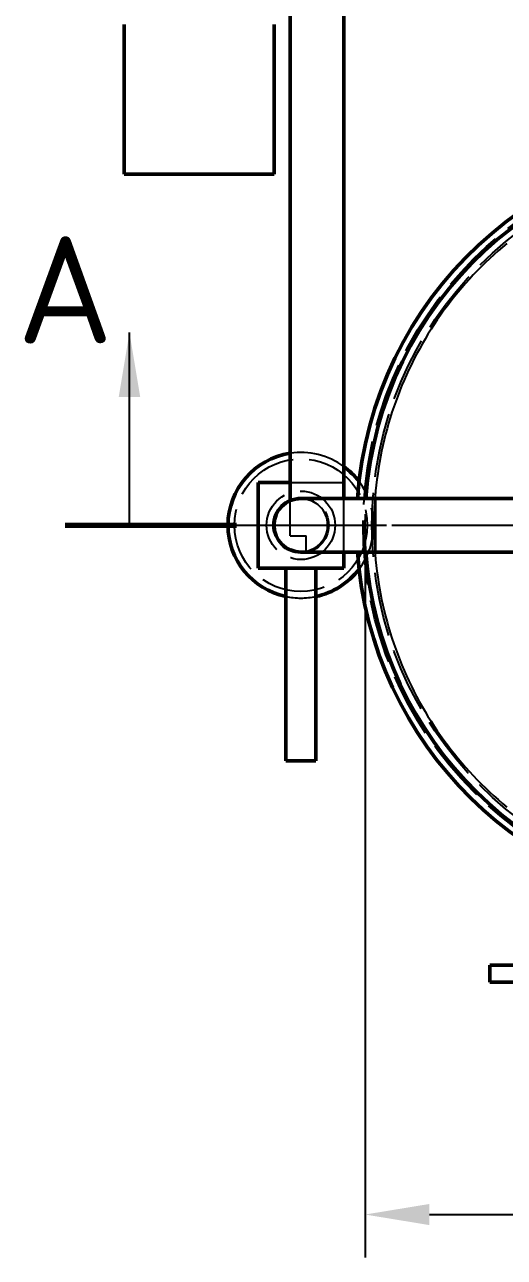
# Model space of a CAD drawing. Header units: millimetres. Extents: x 0 to 594, y 0 to 420.
# Drawn here: x 59.4 to 81.7, y 143.4 to 201 of the extents above; entities that cross this region are included whole.
import ezdxf
from ezdxf.enums import TextEntityAlignment as Align

# ---------------------------------------------------------------- set-up
doc = ezdxf.new("R2010")
doc.units = ezdxf.units.MM
doc.linetypes.add('ISO02-TRAZOS', pattern=[3.75, 3, -0.75])
doc.linetypes.add('ISO04-TRAZO-PUNTO', pattern=[7.625, 6, -0.75, 0.125, -0.75])
for name, color, linetype, lineweight in [('01-VISIBLE', 7, 'CONTINUOUS', 50), ('02-OCULTA', 4, 'ISO02-TRAZOS', 25), ('03-EJE', 1, 'ISO04-TRAZO-PUNTO', 25), ('04-COTA', 3, 'CONTINUOUS', 25), ('06-TEXTO', 7, 'CONTINUOUS', 25), ('07-RECUADRO', 7, 'CONTINUOUS', 70), ('08-FINA', 5, 'CONTINUOUS', 25)]:
    doc.layers.add(name, color=color, linetype=linetype, lineweight=lineweight)
doc.styles.add('ISO3098', font='isocpeur.ttf')
doc.dimstyles.new('FLAMA-ISO', dxfattribs={"dimtxt": 3.5, "dimasz": 3, "dimexe": 2, "dimexo": 1, "dimgap": 1, "dimtad": 1, "dimdec": 1, "dimtxsty": 'ISO3098', "dimcen": 2.5, "dimclrd": 3, "dimclre": 3, "dimclrt": 3, "dimazin": 3, "dimtfac": 1, "dimtmove": 0, "dimatfit": 3, "dimlwd": 25, "dimlwe": 25})

msp = doc.modelspace()

# ---------------------------------------------------------------- hatches: boundary and pattern name
at = {"layer": '08-FINA'}
h = msp.add_hatch(color=7, dxfattribs=at)
h.dxf.hatch_style = 1
h.paths.add_polyline_path([(64.25, 186.6), (63.75, 183.6), (64.75, 183.6)])

# ---------------------------------------------------------------- linework, layer by layer
at = {"layer": '01-VISIBLE'}
for p, q in [((71.75, 178.746), (71.75, 211.275)), ((74.25, 178.85), (74.25, 210.23)), ((71, 194), (64, 194)), ((70.25, 175.6), (70.25, 179.6)), ((70.25, 179.6), (71.75, 179.6)), ((74.25, 178.85), (74.25, 179.6)), ((87.37, 178.85), (78.25, 178.85)), ((74.25, 175.6), (74.25, 176.35)), ((87.37, 176.35), (78.25, 176.35)), ((70.25, 175.6), (74.25, 175.6)), ((71.55, 166.6), (71.55, 175.6)), ((72.95, 166.6), (72.95, 175.6)), ((71.55, 166.6), (72.95, 166.6)), ((81.075, 156.25), (81.075, 157.05)), ((81.075, 157.05), (91.75, 157.05)), ((81.075, 156.25), (104.425, 156.25))]:
    msp.add_line(p, q, dxfattribs=at)
for points in [[(64, 194), (64, 194.087), (64, 194.175), (64, 194.262), (64, 194.35), (64, 194.437), (64, 194.525), (64, 194.612), (64, 194.7), (64, 194.787), (64, 194.875), (64, 194.962), (64, 195.05), (64, 195.137), (64, 195.225), (64, 195.312), (64, 195.4), (64, 195.487), (64, 195.575), (64, 195.662), (64, 195.75), (64, 195.837), (64, 195.925), (64, 196.012), (64, 196.1), (64, 196.187), (64, 196.275), (64, 196.362), (64, 196.45), (64, 196.537), (64, 196.625), (64, 196.712), (64, 196.8), (64, 196.887), (64, 196.975), (64, 197.062), (64, 197.15), (64, 197.237), (64, 197.325), (64, 197.412), (64, 197.5), (64, 197.587), (64, 197.675), (64, 197.762), (64, 197.85), (64, 197.937), (64, 198.025), (64, 198.112), (64, 198.2), (64, 198.287), (64, 198.375), (64, 198.462), (64, 198.55), (64, 198.637), (64, 198.725), (64, 198.812), (64, 198.9), (64, 198.987), (64, 199.075), (64, 199.162), (64, 199.25), (64, 199.337), (64, 199.425), (64, 199.512), (64, 199.6), (64, 199.687), (64, 199.775), (64, 199.862), (64, 199.95), (64, 200.037), (64, 200.125), (64, 200.212), (64, 200.3), (64, 200.387), (64, 200.475), (64, 200.562), (64, 200.65), (64, 200.737), (64, 200.825), (64, 200.912), (64, 201)], [(71, 194), (71, 194.087), (71, 194.175), (71, 194.262), (71, 194.35), (71, 194.437), (71, 194.525), (71, 194.612), (71, 194.7), (71, 194.787), (71, 194.875), (71, 194.962), (71, 195.05), (71, 195.137), (71, 195.225), (71, 195.312), (71, 195.4), (71, 195.487), (71, 195.575), (71, 195.662), (71, 195.75), (71, 195.837), (71, 195.925), (71, 196.012), (71, 196.1), (71, 196.187), (71, 196.275), (71, 196.362), (71, 196.45), (71, 196.537), (71, 196.625), (71, 196.712), (71, 196.8), (71, 196.887), (71, 196.975), (71, 197.062), (71, 197.15), (71, 197.237), (71, 197.325), (71, 197.412), (71, 197.5), (71, 197.587), (71, 197.675), (71, 197.762), (71, 197.85), (71, 197.937), (71, 198.025), (71, 198.112), (71, 198.2), (71, 198.287), (71, 198.375), (71, 198.462), (71, 198.55), (71, 198.637), (71, 198.725), (71, 198.812), (71, 198.9), (71, 198.987), (71, 199.075), (71, 199.162), (71, 199.25), (71, 199.337), (71, 199.425), (71, 199.512), (71, 199.6), (71, 199.687), (71, 199.775), (71, 199.862), (71, 199.95), (71, 200.037), (71, 200.125), (71, 200.212), (71, 200.3), (71, 200.387), (71, 200.475), (71, 200.562), (71, 200.65), (71, 200.737), (71, 200.825), (71, 200.912), (71, 201)], [(78.25, 178.85), (78.2, 178.85), (78.149, 178.85), (78.099, 178.85), (78.048, 178.85), (77.998, 178.85), (77.947, 178.85), (77.897, 178.85), (77.847, 178.85), (77.796, 178.85), (77.746, 178.85), (77.695, 178.85), (77.645, 178.85), (77.595, 178.85), (77.544, 178.85), (77.494, 178.85), (77.443, 178.85), (77.393, 178.85), (77.342, 178.85), (77.292, 178.85), (77.242, 178.85), (77.191, 178.85), (77.141, 178.85), (77.09, 178.85), (77.04, 178.85), (76.989, 178.85), (76.939, 178.85), (76.889, 178.85), (76.838, 178.85), (76.788, 178.85), (76.737, 178.85), (76.687, 178.85), (76.637, 178.85), (76.586, 178.85), (76.536, 178.85), (76.485, 178.85), (76.435, 178.85), (76.384, 178.85), (76.334, 178.85), (76.284, 178.85), (76.233, 178.85), (76.183, 178.85), (76.132, 178.85), (76.082, 178.85), (76.032, 178.85), (75.981, 178.85), (75.931, 178.85), (75.88, 178.85), (75.83, 178.85), (75.779, 178.85), (75.729, 178.85), (75.679, 178.85), (75.628, 178.85), (75.578, 178.85), (75.527, 178.85), (75.477, 178.85), (75.426, 178.85), (75.376, 178.85), (75.326, 178.85), (75.275, 178.85), (75.225, 178.85), (75.174, 178.85), (75.124, 178.85), (75.074, 178.85), (75.023, 178.85), (74.973, 178.85), (74.922, 178.85), (74.872, 178.85), (74.821, 178.85), (74.771, 178.85), (74.721, 178.85), (74.67, 178.85), (74.62, 178.85), (74.569, 178.85), (74.519, 178.85), (74.468, 178.85), (74.418, 178.85), (74.368, 178.85), (74.317, 178.85), (74.267, 178.85), (74.216, 178.85), (74.166, 178.85), (74.116, 178.85), (74.065, 178.85), (74.015, 178.85), (73.964, 178.85), (73.914, 178.85), (73.863, 178.85), (73.813, 178.85), (73.763, 178.85), (73.712, 178.85), (73.662, 178.85), (73.611, 178.85), (73.561, 178.85), (73.511, 178.85), (73.46, 178.85), (73.41, 178.85), (73.359, 178.85), (73.309, 178.85), (73.258, 178.85), (73.208, 178.85), (73.158, 178.85), (73.107, 178.85), (73.057, 178.85), (73.006, 178.85), (72.956, 178.85), (72.905, 178.85), (72.855, 178.85), (72.805, 178.85), (72.754, 178.85), (72.704, 178.85), (72.653, 178.85), (72.603, 178.85), (72.553, 178.85), (72.502, 178.85), (72.452, 178.85), (72.401, 178.85), (72.351, 178.85), (72.3, 178.85), (72.25, 178.85)], [(78.25, 176.35), (78.2, 176.35), (78.149, 176.35), (78.099, 176.35), (78.048, 176.35), (77.998, 176.35), (77.947, 176.35), (77.897, 176.35), (77.847, 176.35), (77.796, 176.35), (77.746, 176.35), (77.695, 176.35), (77.645, 176.35), (77.595, 176.35), (77.544, 176.35), (77.494, 176.35), (77.443, 176.35), (77.393, 176.35), (77.342, 176.35), (77.292, 176.35), (77.242, 176.35), (77.191, 176.35), (77.141, 176.35), (77.09, 176.35), (77.04, 176.35), (76.989, 176.35), (76.939, 176.35), (76.889, 176.35), (76.838, 176.35), (76.788, 176.35), (76.737, 176.35), (76.687, 176.35), (76.637, 176.35), (76.586, 176.35), (76.536, 176.35), (76.485, 176.35), (76.435, 176.35), (76.384, 176.35), (76.334, 176.35), (76.284, 176.35), (76.233, 176.35), (76.183, 176.35), (76.132, 176.35), (76.082, 176.35), (76.032, 176.35), (75.981, 176.35), (75.931, 176.35), (75.88, 176.35), (75.83, 176.35), (75.779, 176.35), (75.729, 176.35), (75.679, 176.35), (75.628, 176.35), (75.578, 176.35), (75.527, 176.35), (75.477, 176.35), (75.426, 176.35), (75.376, 176.35), (75.326, 176.35), (75.275, 176.35), (75.225, 176.35), (75.174, 176.35), (75.124, 176.35), (75.074, 176.35), (75.023, 176.35), (74.973, 176.35), (74.922, 176.35), (74.872, 176.35), (74.821, 176.35), (74.771, 176.35), (74.721, 176.35), (74.67, 176.35), (74.62, 176.35), (74.569, 176.35), (74.519, 176.35), (74.468, 176.35), (74.418, 176.35), (74.368, 176.35), (74.317, 176.35), (74.267, 176.35), (74.216, 176.35), (74.166, 176.35), (74.116, 176.35), (74.065, 176.35), (74.015, 176.35), (73.964, 176.35), (73.914, 176.35), (73.863, 176.35), (73.813, 176.35), (73.763, 176.35), (73.712, 176.35), (73.662, 176.35), (73.611, 176.35), (73.561, 176.35), (73.511, 176.35), (73.46, 176.35), (73.41, 176.35), (73.359, 176.35), (73.309, 176.35), (73.258, 176.35), (73.208, 176.35), (73.158, 176.35), (73.107, 176.35), (73.057, 176.35), (73.006, 176.35), (72.956, 176.35), (72.905, 176.35), (72.855, 176.35), (72.805, 176.35), (72.754, 176.35), (72.704, 176.35), (72.653, 176.35), (72.603, 176.35), (72.553, 176.35), (72.502, 176.35), (72.452, 176.35), (72.401, 176.35), (72.351, 176.35), (72.3, 176.35), (72.25, 176.35)]]:
    msp.add_lwpolyline(points, dxfattribs=at)
for centre, radius, start, end in [((92.75, 177.6), 17.9, 4.00436, 175.99564), ((92.75, 177.6), 17.9, 4.00436, 175.99564), ((92.75, 177.6), 17.51, 4.0937, 175.9063), ((72.25, 177.6), 3.4, 98.45652, 180), ((72.25, 177.6), 3.4, 36.95202, 53.96812), ((72.25, 177.6), 1.25, 90, -90), ((72.25, 177.6), 1.25, 89.99459, 90), ((72.25, 177.6), 3.4, -180, -101.88116), ((72.25, 177.6), 1.25, -90, -89.9952), ((92.75, 177.6), 17.9, -175.99564, -93.20255), ((92.75, 177.6), 17.9, -175.99564, -93.20255), ((92.75, 177.6), 17.51, -175.9063, -93.27396), ((72.25, 177.6), 3.4, -78.11884, -36.95202)]:
    msp.add_arc(centre, radius, start, end, dxfattribs=at)
at = {"layer": '02-OCULTA'}
for p, q in [((71.75, 177.1), (71.75, 212)), ((71.75, 177.1), (71.75, 212)), ((71.75, 177.1), (71.75, 212)), ((74.25, 178.85), (74.25, 212)), ((74.25, 178.85), (74.25, 212)), ((74.25, 178.85), (74.25, 212)), ((70.25, 175.6), (70.25, 179.6)), ((70.25, 179.6), (74.25, 179.6)), ((71.75, 179.6), (74.25, 179.6)), ((74.25, 175.6), (74.25, 179.6)), ((71.75, 177.1), (71.75, 178.746)), ((74.25, 178.85), (74.894, 178.85)), ((74.25, 178.85), (74.894, 178.85)), ((74.25, 178.85), (74.894, 178.85)), ((74.25, 178.85), (74.894, 178.85)), ((74.25, 176.35), (74.25, 178.85)), ((75.285, 178.85), (75.75, 178.85)), ((75.285, 178.85), (75.75, 178.85)), ((75.285, 178.85), (75.75, 178.85)), ((75.285, 178.85), (75.75, 178.85)), ((75.75, 176.35), (75.75, 178.85)), ((75.75, 176.35), (75.75, 178.85)), ((75.75, 176.35), (75.75, 178.85)), ((75.75, 176.35), (75.75, 178.85)), ((71.75, 177.1), (72.5, 177.1)), ((71.75, 177.1), (72.5, 177.1)), ((71.75, 177.1), (72.5, 177.1)), ((71.75, 177.1), (72.5, 177.1)), ((72.5, 176.35), (72.5, 177.1)), ((72.5, 176.35), (72.5, 177.1)), ((72.5, 176.35), (72.5, 177.1)), ((72.5, 176.35), (72.5, 177.1)), ((72.5, 176.35), (74.894, 176.35)), ((72.5, 176.35), (74.894, 176.35)), ((72.5, 176.35), (74.894, 176.35)), ((72.5, 176.35), (74.894, 176.35)), ((75.285, 176.35), (75.75, 176.35)), ((75.285, 176.35), (75.75, 176.35)), ((75.285, 176.35), (75.75, 176.35)), ((75.285, 176.35), (75.75, 176.35)), ((70.25, 175.6), (74.25, 175.6)), ((71.55, 175.6), (72.95, 175.6)), ((71.55, 175.6), (72.95, 175.6)), ((71.55, 166.6), (71.55, 175.6)), ((72.95, 166.6), (72.95, 175.6)), ((71.55, 166.6), (72.95, 166.6)), ((81.075, 156.25), (81.075, 157.05)), ((81.075, 156.25), (81.075, 157.05)), ((81.075, 157.05), (91.75, 157.05)), ((81.075, 157.05), (91.75, 157.05)), ((81.075, 156.25), (81.075, 157.05)), ((81.075, 157.05), (91.75, 157.05)), ((81.075, 156.25), (81.075, 157.05)), ((81.075, 156.25), (81.075, 157.05)), ((81.075, 157.05), (91.75, 157.05)), ((81.075, 157.05), (91.75, 157.05)), ((81.075, 156.25), (104.425, 156.25)), ((81.075, 156.25), (104.425, 156.25)), ((81.075, 156.25), (104.425, 156.25)), ((81.075, 156.25), (104.425, 156.25)), ((81.075, 156.25), (104.425, 156.25))]:
    msp.add_line(p, q, dxfattribs=at)
for points in [[(64, 201), (64, 200.95), (64, 200.9), (64, 200.85), (64, 200.8), (64, 200.75), (64, 200.7), (64, 200.65), (64, 200.6), (64, 200.55), (64, 200.5), (64, 200.45), (64, 200.4), (64, 200.35), (64, 200.3), (64, 200.25), (64, 200.2), (64, 200.15), (64, 200.1), (64, 200.05), (64, 200), (64, 199.95), (64, 199.9), (64, 199.85), (64, 199.8), (64, 199.75), (64, 199.7), (64, 199.65), (64, 199.6), (64, 199.55), (64, 199.5), (64, 199.45), (64, 199.4), (64, 199.35), (64, 199.3), (64, 199.25), (64, 199.2), (64, 199.15), (64, 199.1), (64, 199.05), (64, 199), (64, 198.95), (64, 198.9), (64, 198.85), (64, 198.8), (64, 198.75), (64, 198.7), (64, 198.65), (64, 198.6), (64, 198.55), (64, 198.5), (64, 198.45), (64, 198.4), (64, 198.35), (64, 198.3), (64, 198.25), (64, 198.2), (64, 198.15), (64, 198.1), (64, 198.05), (64, 198), (64, 197.95), (64, 197.9), (64, 197.85), (64, 197.8), (64, 197.75), (64, 197.7), (64, 197.65), (64, 197.6), (64, 197.55), (64, 197.5), (64, 197.45), (64, 197.4), (64, 197.35), (64, 197.3), (64, 197.25), (64, 197.2), (64, 197.15), (64, 197.1), (64, 197.05), (64, 197), (64, 196.95), (64, 196.9), (64, 196.85), (64, 196.8), (64, 196.75), (64, 196.7), (64, 196.65), (64, 196.6), (64, 196.55), (64, 196.5), (64, 196.45), (64, 196.4), (64, 196.35), (64, 196.3), (64, 196.25), (64, 196.2), (64, 196.15), (64, 196.1), (64, 196.05), (64, 196), (64, 195.95), (64, 195.9), (64, 195.85), (64, 195.8), (64, 195.75), (64, 195.7), (64, 195.65), (64, 195.6), (64, 195.55), (64, 195.5), (64, 195.45), (64, 195.4), (64, 195.35), (64, 195.3), (64, 195.25), (64, 195.2), (64, 195.15), (64, 195.1), (64, 195.05), (64, 195), (64, 194.95), (64, 194.9), (64, 194.85), (64, 194.8), (64, 194.75), (64, 194.7), (64, 194.65), (64, 194.6), (64, 194.55), (64, 194.5), (64, 194.45), (64, 194.4), (64, 194.35), (64, 194.3), (64, 194.25), (64, 194.2), (64, 194.15), (64, 194.1), (64, 194.05), (64, 194)], [(71, 201), (71, 200.95), (71, 200.9), (71, 200.85), (71, 200.8), (71, 200.75), (71, 200.7), (71, 200.65), (71, 200.6), (71, 200.55), (71, 200.5), (71, 200.45), (71, 200.4), (71, 200.35), (71, 200.3), (71, 200.25), (71, 200.2), (71, 200.15), (71, 200.1), (71, 200.05), (71, 200), (71, 199.95), (71, 199.9), (71, 199.85), (71, 199.8), (71, 199.75), (71, 199.7), (71, 199.65), (71, 199.6), (71, 199.55), (71, 199.5), (71, 199.45), (71, 199.4), (71, 199.35), (71, 199.3), (71, 199.25), (71, 199.2), (71, 199.15), (71, 199.1), (71, 199.05), (71, 199), (71, 198.95), (71, 198.9), (71, 198.85), (71, 198.8), (71, 198.75), (71, 198.7), (71, 198.65), (71, 198.6), (71, 198.55), (71, 198.5), (71, 198.45), (71, 198.4), (71, 198.35), (71, 198.3), (71, 198.25), (71, 198.2), (71, 198.15), (71, 198.1), (71, 198.05), (71, 198), (71, 197.95), (71, 197.9), (71, 197.85), (71, 197.8), (71, 197.75), (71, 197.7), (71, 197.65), (71, 197.6), (71, 197.55), (71, 197.5), (71, 197.45), (71, 197.4), (71, 197.35), (71, 197.3), (71, 197.25), (71, 197.2), (71, 197.15), (71, 197.1), (71, 197.05), (71, 197), (71, 196.95), (71, 196.9), (71, 196.85), (71, 196.8), (71, 196.75), (71, 196.7), (71, 196.65), (71, 196.6), (71, 196.55), (71, 196.5), (71, 196.45), (71, 196.4), (71, 196.35), (71, 196.3), (71, 196.25), (71, 196.2), (71, 196.15), (71, 196.1), (71, 196.05), (71, 196), (71, 195.95), (71, 195.9), (71, 195.85), (71, 195.8), (71, 195.75), (71, 195.7), (71, 195.65), (71, 195.6), (71, 195.55), (71, 195.5), (71, 195.45), (71, 195.4), (71, 195.35), (71, 195.3), (71, 195.25), (71, 195.2), (71, 195.15), (71, 195.1), (71, 195.05), (71, 195), (71, 194.95), (71, 194.9), (71, 194.85), (71, 194.8), (71, 194.75), (71, 194.7), (71, 194.65), (71, 194.6), (71, 194.55), (71, 194.5), (71, 194.45), (71, 194.4), (71, 194.35), (71, 194.3), (71, 194.25), (71, 194.2), (71, 194.15), (71, 194.1), (71, 194.05), (71, 194)], [(81.86, 190.764), (81.655, 190.591), (81.452, 190.415), (81.252, 190.236), (81.055, 190.054), (80.861, 189.869), (80.67, 189.68), (80.481, 189.489), (80.296, 189.295), (80.114, 189.098), (79.935, 188.898), (79.759, 188.695), (79.586, 188.49), (79.417, 188.282), (79.251, 188.071), (79.088, 187.858), (78.929, 187.642), (78.773, 187.423), (78.62, 187.203), (78.471, 186.979), (78.326, 186.754), (78.184, 186.526), (78.045, 186.296), (77.911, 186.064), (77.78, 185.83), (77.652, 185.594), (77.528, 185.356), (77.408, 185.116), (77.292, 184.874), (77.18, 184.63), (77.071, 184.385), (76.967, 184.138), (76.866, 183.889), (76.769, 183.639), (76.676, 183.387), (76.587, 183.134), (76.502, 182.879), (76.421, 182.623), (76.344, 182.366), (76.272, 182.108), (76.203, 181.849), (76.138, 181.588), (76.077, 181.327), (76.021, 181.064), (75.968, 180.801), (75.92, 180.537), (75.876, 180.273), (75.836, 180.007), (75.8, 179.741), (75.768, 179.475), (75.741, 179.208), (75.718, 178.94), (75.699, 178.673), (75.685, 178.405), (75.674, 178.137), (75.668, 177.868), (75.665, 177.6), (75.667, 177.332), (75.674, 177.063), (75.684, 176.795), (75.699, 176.527), (75.718, 176.26), (75.741, 175.992), (75.769, 175.725), (75.8, 175.459), (75.836, 175.193), (75.876, 174.928), (75.92, 174.663), (75.969, 174.399), (76.021, 174.136), (76.078, 173.873), (76.138, 173.612), (76.203, 173.352), (76.272, 173.092), (76.345, 172.834), (76.422, 172.577), (76.503, 172.321), (76.588, 172.066), (76.676, 171.813), (76.769, 171.561), (76.866, 171.311), (76.967, 171.062), (77.072, 170.815), (77.18, 170.57), (77.292, 170.326), (77.408, 170.084), (77.528, 169.844), (77.652, 169.606), (77.779, 169.37), (77.911, 169.136), (78.045, 168.904), (78.184, 168.674), (78.326, 168.446), (78.471, 168.22), (78.62, 167.997), (78.773, 167.777), (78.929, 167.558), (79.088, 167.342), (79.251, 167.129), (79.417, 166.918), (79.586, 166.71), (79.759, 166.505), (79.935, 166.302), (80.114, 166.102), (80.296, 165.905), (80.481, 165.711), (80.67, 165.52), (80.861, 165.331), (81.055, 165.146), (81.252, 164.964), (81.452, 164.785), (81.655, 164.609), (81.86, 164.436)], [(81.86, 190.764), (81.655, 190.591), (81.452, 190.415), (81.252, 190.236), (81.055, 190.054), (80.861, 189.869), (80.67, 189.68), (80.481, 189.489), (80.296, 189.295), (80.114, 189.098), (79.935, 188.898), (79.759, 188.695), (79.586, 188.49), (79.417, 188.282), (79.251, 188.071), (79.088, 187.858), (78.929, 187.642), (78.773, 187.423), (78.62, 187.203), (78.471, 186.979), (78.326, 186.754), (78.184, 186.526), (78.045, 186.296), (77.911, 186.064), (77.78, 185.83), (77.652, 185.594), (77.528, 185.356), (77.408, 185.116), (77.292, 184.874), (77.18, 184.63), (77.071, 184.385), (76.967, 184.138), (76.866, 183.889), (76.769, 183.639), (76.676, 183.387), (76.587, 183.134), (76.502, 182.879), (76.421, 182.623), (76.344, 182.366), (76.272, 182.108), (76.203, 181.849), (76.138, 181.588), (76.077, 181.327), (76.021, 181.064), (75.968, 180.801), (75.92, 180.537), (75.876, 180.273), (75.836, 180.007), (75.8, 179.741), (75.768, 179.475), (75.741, 179.208), (75.718, 178.94), (75.699, 178.673), (75.685, 178.405), (75.674, 178.137), (75.668, 177.868), (75.665, 177.6), (75.667, 177.332), (75.674, 177.063), (75.684, 176.795), (75.699, 176.527), (75.718, 176.26), (75.741, 175.992), (75.769, 175.725), (75.8, 175.459), (75.836, 175.193), (75.876, 174.928), (75.92, 174.663), (75.969, 174.399), (76.021, 174.136), (76.078, 173.873), (76.138, 173.612), (76.203, 173.352), (76.272, 173.092), (76.345, 172.834), (76.422, 172.577), (76.503, 172.321), (76.588, 172.066), (76.676, 171.813), (76.769, 171.561), (76.866, 171.311), (76.967, 171.062), (77.072, 170.815), (77.18, 170.57), (77.292, 170.326), (77.408, 170.084), (77.528, 169.844), (77.652, 169.606), (77.779, 169.37), (77.911, 169.136), (78.045, 168.904), (78.184, 168.674), (78.326, 168.446), (78.471, 168.22), (78.62, 167.997), (78.773, 167.777), (78.929, 167.558), (79.088, 167.342), (79.251, 167.129), (79.417, 166.918), (79.586, 166.71), (79.759, 166.505), (79.935, 166.302), (80.114, 166.102), (80.296, 165.905), (80.481, 165.711), (80.67, 165.52), (80.861, 165.331), (81.055, 165.146), (81.252, 164.964), (81.452, 164.785), (81.655, 164.609), (81.86, 164.436)]]:
    msp.add_lwpolyline(points, dxfattribs=at)
for centre, radius in [((92.75, 177.6), 17.596), ((92.75, 177.6), 17.596), ((92.75, 177.6), 17.5), ((92.75, 177.6), 17.5), ((92.75, 177.6), 17.5), ((92.75, 177.6), 17.5), ((92.75, 177.6), 17.18), ((92.75, 177.6), 17.18), ((92.75, 177.6), 17.18), ((92.75, 177.6), 17.18), ((72.25, 177.6), 3.1), ((72.25, 177.6), 1.6), ((72.25, 177.6), 1.3), ((72.25, 177.6), 1.25)]:
    msp.add_circle(centre, radius, dxfattribs=at)
for centre, radius, start, end in [((92.75, 177.6), 17.9, 4.00436, 175.99564), ((92.75, 177.6), 17.9, 4.00436, 175.99564), ((92.75, 177.6), 17.51, 4.0937, 175.9063), ((92.75, 177.6), 17.51, 4.0937, 175.9063), ((92.75, 177.6), 17.51, 4.0937, 175.9063), ((72.25, 177.6), 3.4, 53.96812, 98.45652), ((72.25, 177.6), 3.4, -36.95202, 36.95202), ((72.25, 177.6), 1.25, 0, 89.99459), ((72.25, 177.6), 1.25, -89.9952, 0), ((92.75, 177.6), 17.9, -175.99564, -4.00436), ((92.75, 177.6), 17.9, -175.99564, -4.00436), ((92.75, 177.6), 17.51, -175.9063, -4.0937), ((92.75, 177.6), 17.51, -175.9063, -4.0937), ((92.75, 177.6), 17.51, -175.9063, -4.0937), ((72.25, 177.6), 3.4, -101.88116, -78.11884)]:
    msp.add_arc(centre, radius, start, end, dxfattribs=at)
at = {"layer": '03-EJE'}
for p, q in [((61.25, 177.6), (124.25, 177.6)), ((70.25, 177.6), (115.25, 177.6))]:
    msp.add_line(p, q, dxfattribs=at)
at = {"layer": '07-RECUADRO'}
msp.add_line((61.25, 177.6), (69.25, 177.6), dxfattribs=at)
at = {"layer": '08-FINA'}
msp.add_line((64.25, 177.6), (64.25, 186.6), dxfattribs=at)

# ---------------------------------------------------------------- texts
at = {"layer": '06-TEXTO', "style": 'ISO3098'}
msp.add_text('A', height=5, dxfattribs=at).set_placement((61.25, 188.6), align=Align.MIDDLE_CENTER)

# ---------------------------------------------------------------- dimensions: what is measured, and where the dimension line sits
at = {"layer": '04-COTA'}
msp.add_linear_dim(base=(75.25, 145.4), p1=(75.25, 177.6), p2=(110.25, 177.6), dimstyle='FLAMA-ISO', override={"dimlfac": 10, "dimpost": '%%c<>'}, dxfattribs=at).render()

doc.saveas('drawing.dxf')
